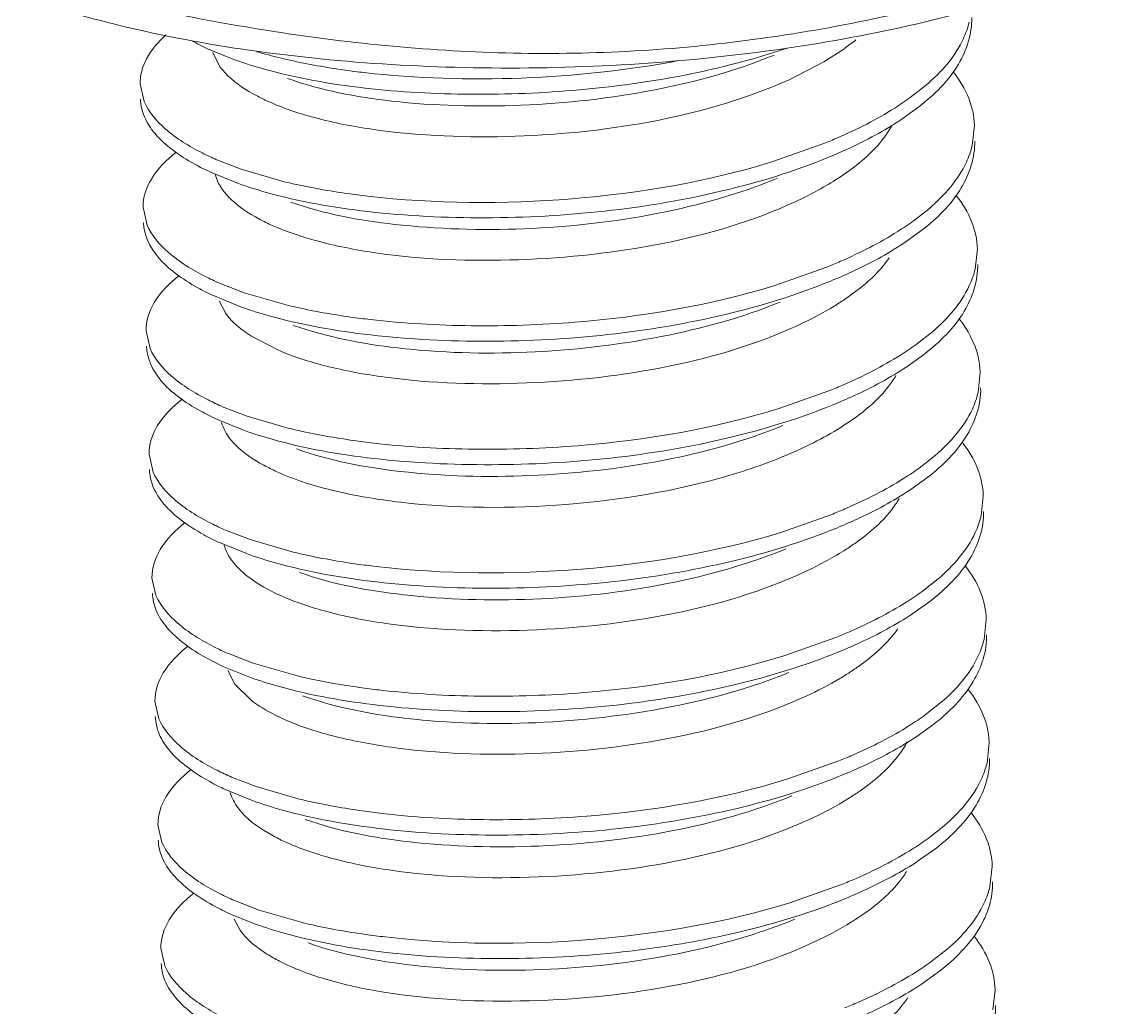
# Model space of a CAD drawing. Header units: millimetres. Extents: x 1991 to 2585, y -545 to -125.
# Drawn here: x 2501.016 to 2504.326, y -269.339 to -266.381 of the extents above; entities that cross this region are included whole.
import ezdxf

# ---------------------------------------------------------------- set-up
doc = ezdxf.new("R2010")
doc.units = ezdxf.units.MM
doc.header["$LTSCALE"] = 0.1
doc.layers.get('0').update_dxf_attribs({"lineweight": 13})

msp = doc.modelspace()

# ---------------------------------------------------------------- linework, layer by layer
at = {"color": 7, "linetype": 'Continuous'}
for p, q in [((2501.5727, -266.4614), (2501.6568, -266.4956)), ((2501.6101, -266.5155), (2501.5885, -266.4728)), ((2503.4852, -266.4603), (2503.4223, -266.5009)), ((2501.635, -266.5435), (2501.6101, -266.5155)), ((2503.4223, -266.5009), (2503.3182, -266.5544)), ((2501.3827, -266.62), (2501.3706, -266.5668)), ((2503.7303, -266.57), (2503.6817, -266.6082)), ((2503.6536, -266.6746), (2503.7077, -266.6358)), ((2503.8743, -266.6918), (2503.8677, -266.7519)), ((2503.4225, -266.7461), (2503.2668, -266.8011)), ((2501.6741, -266.823), (2501.6003, -266.7944)), ((2501.5816, -266.8318), (2501.6657, -266.866)), ((2501.7999, -266.8596), (2501.6741, -266.823)), ((2501.3915, -266.9905), (2501.3795, -266.9372)), ((2503.7393, -266.9405), (2503.6906, -266.9786)), ((2503.6625, -267.0451), (2503.7166, -267.0062)), ((2503.8832, -267.0623), (2503.8767, -267.1224)), ((2503.4314, -267.1166), (2503.2757, -267.1716)), ((2501.683, -267.1935), (2501.6092, -267.1649)), ((2501.5905, -267.2023), (2501.6747, -267.2365)), ((2501.8089, -267.23), (2501.683, -267.1935)), ((2503.5282, -267.1823), (2503.4842, -267.2142)), ((2501.6275, -267.2558), (2501.6074, -267.2175)), ((2501.4004, -267.3609), (2501.3885, -267.3077)), ((2503.7482, -267.3109), (2503.6995, -267.3491)), ((2501.7838, -267.3653), (2501.703, -267.323)), ((2503.6714, -267.4155), (2503.7255, -267.3767)), ((2503.8921, -267.4327), (2503.8856, -267.4928)), ((2503.4403, -267.487), (2503.2846, -267.542)), ((2501.6919, -267.5639), (2501.6181, -267.5354)), ((2501.5994, -267.5727), (2501.6836, -267.6069)), ((2501.8177, -267.6005), (2501.6919, -267.5639)), ((2501.4094, -267.7314), (2501.3973, -267.6782)), ((2503.7571, -267.6814), (2503.7085, -267.7195)), ((2503.6803, -267.786), (2503.7345, -267.7472)), ((2503.901, -267.8032), (2503.8945, -267.8633)), ((2503.4492, -267.8575), (2503.2935, -267.9125)), ((2501.7008, -267.9344), (2501.627, -267.9058)), ((2501.8266, -267.971), (2501.7008, -267.9344)), ((2501.6083, -267.9432), (2501.6925, -267.9774)), ((2501.4182, -268.1019), (2501.4062, -268.0486)), ((2503.766, -268.0519), (2503.7174, -268.09)), ((2503.6893, -268.1564), (2503.7434, -268.1176)), ((2503.9099, -268.1736), (2503.9034, -268.2338)), ((2503.4582, -268.228), (2503.3024, -268.2829)), ((2501.5703, -268.2899), (2501.6173, -268.3137)), ((2501.7098, -268.3049), (2501.6357, -268.2763)), ((2501.8357, -268.3414), (2501.7098, -268.3049)), ((2501.6173, -268.3137), (2501.7014, -268.3479)), ((2501.6548, -268.368), (2501.6335, -268.3268)), ((2501.7024, -268.4152), (2501.6548, -268.368)), ((2501.4272, -268.4723), (2501.4152, -268.4191)), ((2503.7749, -268.4223), (2503.7263, -268.4604)), ((2503.6982, -268.5269), (2503.7525, -268.4882)), ((2503.9189, -268.5441), (2503.9123, -268.6042)), ((2503.4671, -268.5984), (2503.3113, -268.6534)), ((2501.7187, -268.6753), (2501.6449, -268.6467)), ((2501.6262, -268.6841), (2501.7103, -268.7183)), ((2501.8444, -268.7119), (2501.7187, -268.6753)), ((2501.4362, -268.8428), (2501.4241, -268.7895)), ((2503.7838, -268.7927), (2503.7352, -268.8309)), ((2503.7071, -268.8974), (2503.7612, -268.8585)), ((2503.9278, -268.9145), (2503.9212, -268.9747)), ((2503.4759, -268.9689), (2503.3202, -269.0238)), ((2501.7276, -269.0458), (2501.6538, -269.0172)), ((2501.635, -269.0546), (2501.7193, -269.0888)), ((2501.8534, -269.0823), (2501.7276, -269.0458)), ((2501.6705, -269.1058), (2501.653, -269.0728)), ((2501.445, -269.2132), (2501.433, -269.16)), ((2503.7927, -269.1632), (2503.7441, -269.2014)), ((2503.716, -269.2678), (2503.7701, -269.229)), ((2503.9366, -269.285), (2503.9301, -269.3451))]:
    msp.add_line(p, q, dxfattribs=at)
for centre, radius, start, end in [((2501.8851, -265.7868), 0.7434, 241.0969, 245.1516), ((2503.1079, -265.9307), 0.6502, 305.4704, 309.1288), ((2502.1519, -265.0024), 1.53, 253.63, 256.3524), ((2502.1906, -264.8448), 1.6922, 256.3382, 257.3504), ((2502.7978, -265.1954), 1.6718, 291.9406, 293.4808), ((2501.9291, -266.0378), 0.825, 243.1716, 246.5079), ((2501.9003, -266.1444), 0.7577, 241.1508, 245.1273), ((2502.2041, -265.1944), 1.7136, 256.3551, 257.3548), ((2502.8229, -265.6053), 1.6292, 291.9339, 293.5143), ((2501.9422, -266.3979), 0.8362, 243.2417, 246.5341), ((2501.9125, -266.5093), 0.7641, 241.1359, 245.0772), ((2502.2161, -265.5551), 1.7237, 256.3344, 257.3275), ((2502.8203, -265.9488), 1.6585, 291.954, 293.506), ((2501.9413, -266.7896), 0.8127, 243.1828, 246.5725), ((2501.9163, -266.8906), 0.7522, 241.0806, 245.0851), ((2502.2163, -265.9604), 1.6879, 256.3412, 257.3561), ((2502.8243, -266.3058), 1.6728, 291.9364, 293.4758), ((2501.9525, -267.1564), 0.8171, 243.1526, 246.522), ((2501.9183, -267.2738), 0.7377, 241.0665, 245.1527), ((2502.2299, -266.3117), 1.7075, 256.3383, 257.3413), ((2502.8515, -266.722), 1.6236, 291.9424, 293.5279), ((2501.9516, -267.5449), 0.7968, 243.1844, 246.6427), ((2503.0751, -267.6758), 0.7824, 302.9585, 305.5744), ((2502.244, -266.6652), 1.7252, 256.3082, 257.2997), ((2502.8469, -267.059), 1.6596, 291.9425, 293.4938), ((2501.9704, -267.8956), 0.8186, 243.2068, 246.5716), ((2501.9489, -267.9889), 0.7664, 241.1667, 245.0965), ((2502.2426, -267.073), 1.6866, 256.3454, 257.3611), ((2502.8514, -267.4176), 1.6723, 291.929, 293.4691), ((2501.9771, -268.2721), 0.8122, 243.1517, 246.5425), ((2501.9566, -268.3629), 0.7627, 241.1133, 245.0611), ((2502.2568, -267.4227), 1.708, 256.3378, 257.3405), ((2502.8763, -267.8297), 1.6277, 291.956, 293.5371)]:
    msp.add_arc(centre, radius, start, end, dxfattribs=at)
for points, knots in [([(2504.3262, -266.1633), (2504.095, -266.2415), (2503.6257, -266.3772), (2502.9017, -266.485), (2502.1738, -266.4747), (2501.6965, -266.4015), (2501.4614, -266.3541)], [0, 0, 0, 0, 0.251841, 0.502969, 0.752473, 1, 1, 1, 1]), ([(2504.2112, -266.2286), (2504.1008, -266.2736), (2503.8607, -266.3529), (2503.4752, -266.4391), (2503.0563, -266.4966), (2502.6199, -266.5231), (2502.1828, -266.5176), (2501.7616, -266.4803), (2501.3724, -266.4128), (2501.1288, -266.3452), (2501.0162, -266.3055)], [0, 0, 0, 0, 0.110128, 0.232733, 0.364106, 0.499992, 0.63588, 0.767253, 0.889864, 1, 1, 1, 1]), ([(2503.7077, -266.6358), (2503.7534, -266.6), (2503.832, -266.5243), (2503.8675, -266.4165), (2503.8665, -266.3679)], [0, 0, 0, 0, 0.544262, 1, 1, 1, 1]), ([(2503.8588, -266.3815), (2503.8547, -266.3985), (2503.8288, -266.4714), (2503.7753, -266.5314), (2503.7303, -266.57)], [0, 0, 0, 0, 0.228192, 1, 1, 1, 1]), ([(2501.3706, -266.5668), (2501.3699, -266.541), (2501.3866, -266.4836), (2501.4253, -266.4406), (2501.4482, -266.4197)], [0, 0, 0, 0, 0.454278, 1, 1, 1, 1]), ([(2503.273, -266.4805), (2503.1587, -266.5277), (2502.907, -266.5969), (2502.5197, -266.6394), (2502.1477, -266.6305), (2501.9133, -266.5866), (2501.8129, -266.5507)], [0, 0, 0, 0, 0.249878, 0.523264, 0.784665, 1, 1, 1, 1]), ([(2502.0448, -266.5794), (2502.1506, -266.5917), (2502.3658, -266.6031), (2502.7924, -266.5859), (2503.1115, -266.5274), (2503.3125, -266.4597)], [0, 0, 0, 0, 0.249407, 0.503362, 1, 1, 1, 1]), ([(2501.6568, -266.4956), (2501.6843, -266.5053), (2501.8108, -266.5448), (2501.9422, -266.5675), (2502.0448, -266.5794)], [0, 0, 0, 0, 0.219945, 1, 1, 1, 1]), ([(2502.0437, -266.5331), (2502.024, -266.5308), (2501.9491, -266.5213), (2501.8745, -266.5082), (2501.8201, -266.4959)], [0, 0, 0, 0, 0.262033, 1, 1, 1, 1]), ([(2502.9875, -266.4972), (2502.8321, -266.5268), (2502.517, -266.5596), (2502.2001, -266.5512), (2502.0437, -266.5331)], [0, 0, 0, 0, 0.501116, 1, 1, 1, 1]), ([(2501.755, -266.6195), (2501.7429, -266.614), (2501.7004, -266.5931), (2501.6598, -266.5671), (2501.635, -266.5435)], [0, 0, 0, 0, 0.27843, 1, 1, 1, 1]), ([(2503.8109, -266.531), (2503.8298, -266.5549), (2503.8609, -266.6054), (2503.8736, -266.6639), (2503.8743, -266.6918)], [0, 0, 0, 0, 0.521749, 1, 1, 1, 1]), ([(2503.3182, -266.5544), (2503.1943, -266.6104), (2502.9216, -266.6895), (2502.5003, -266.734), (2502.1513, -266.7217), (2501.9041, -266.6746), (2501.7996, -266.6398), (2501.755, -266.6195)], [0, 0, 0, 0, 0.255496, 0.52792, 0.794208, 0.907759, 1, 1, 1, 1]), ([(2501.3717, -266.6129), (2501.3721, -266.6308), (2501.3811, -266.6688), (2501.4156, -266.7206), (2501.4683, -266.768), (2501.5111, -266.795), (2501.5347, -266.8081)], [0, 0, 0, 0, 0.202811, 0.429604, 0.694449, 1, 1, 1, 1]), ([(2503.6817, -266.6082), (2503.6666, -266.6191), (2503.5975, -266.6654), (2503.523, -266.7031), (2503.4639, -266.7288)], [0, 0, 0, 0, 0.224833, 1, 1, 1, 1]), ([(2501.5568, -266.774), (2501.5175, -266.7541), (2501.4498, -266.7134), (2501.3964, -266.6516), (2501.3827, -266.62)], [0, 0, 0, 0, 0.561279, 1, 1, 1, 1]), ([(2503.4343, -266.7881), (2503.455, -266.7796), (2503.5306, -266.7468), (2503.6036, -266.7077), (2503.6536, -266.6746)], [0, 0, 0, 0, 0.271799, 1, 1, 1, 1]), ([(2503.6252, -266.6943), (2503.618, -266.707), (2503.5823, -266.7606), (2503.5326, -266.8035), (2503.4921, -266.8322)], [0, 0, 0, 0, 0.227349, 1, 1, 1, 1]), ([(2503.7166, -267.0062), (2503.7623, -266.9704), (2503.8408, -266.8948), (2503.8765, -266.787), (2503.8754, -266.7384)], [0, 0, 0, 0, 0.544118, 1, 1, 1, 1]), ([(2501.3795, -266.9372), (2501.3787, -266.9078), (2501.4019, -266.8414), (2501.4501, -266.7946), (2501.4786, -266.7717)], [0, 0, 0, 0, 0.446775, 1, 1, 1, 1]), ([(2503.8677, -266.7519), (2503.8636, -266.769), (2503.8376, -266.8418), (2503.7842, -266.9018), (2503.7393, -266.9405)], [0, 0, 0, 0, 0.228126, 1, 1, 1, 1]), ([(2503.2668, -266.8011), (2503.0725, -266.8609), (2502.6666, -266.9292), (2502.2561, -266.927), (2502.0526, -266.9036)], [0, 0, 0, 0, 0.49814, 1, 1, 1, 1]), ([(2502.0537, -266.9499), (2502.1709, -266.9634), (2502.4087, -266.9746), (2502.7655, -266.9553), (2503.1109, -266.8975), (2503.3319, -266.8302), (2503.4343, -266.7881)], [0, 0, 0, 0, 0.252395, 0.508015, 0.763092, 1, 1, 1, 1]), ([(2501.6244, -266.8929), (2501.621, -266.8887), (2501.6089, -266.8725), (2501.5998, -266.8537), (2501.5963, -266.8394)], [0, 0, 0, 0, 0.268747, 1, 1, 1, 1]), ([(2503.4921, -266.8322), (2503.4809, -266.8401), (2503.4311, -266.8732), (2503.3781, -266.9013), (2503.3363, -266.9207)], [0, 0, 0, 0, 0.228859, 1, 1, 1, 1]), ([(2501.6657, -266.866), (2501.6932, -266.8758), (2501.8198, -266.9153), (2501.9511, -266.938), (2502.0537, -266.9499)], [0, 0, 0, 0, 0.220004, 1, 1, 1, 1]), ([(2503.2821, -266.8506), (2503.1675, -266.8975), (2502.916, -266.9676), (2502.5285, -267.0105), (2502.1567, -266.9998), (2501.9223, -266.9571), (2501.8217, -266.9215)], [0, 0, 0, 0, 0.250115, 0.523418, 0.784666, 1, 1, 1, 1]), ([(2502.0526, -266.9036), (2502.0329, -266.9013), (2501.958, -266.8918), (2501.8834, -266.8786), (2501.829, -266.8664)], [0, 0, 0, 0, 0.262077, 1, 1, 1, 1]), ([(2501.7583, -266.9876), (2501.7441, -266.9809), (2501.6954, -266.956), (2501.6492, -266.9232), (2501.6244, -266.8929)], [0, 0, 0, 0, 0.286365, 1, 1, 1, 1]), ([(2503.8198, -266.9014), (2503.8386, -266.9254), (2503.8698, -266.9758), (2503.8825, -267.0343), (2503.8832, -267.0623)], [0, 0, 0, 0, 0.521643, 1, 1, 1, 1]), ([(2503.3363, -266.9207), (2503.2118, -266.9783), (2502.9364, -267.0591), (2502.5105, -267.1046), (2502.1575, -267.0923), (2501.9081, -267.0437), (2501.803, -267.0083), (2501.7583, -266.9876)], [0, 0, 0, 0, 0.255158, 0.528113, 0.794982, 0.908246, 1, 1, 1, 1]), ([(2503.6906, -266.9786), (2503.6755, -266.9895), (2503.6064, -267.0357), (2503.5319, -267.0735), (2503.4729, -267.0992)], [0, 0, 0, 0, 0.225046, 1, 1, 1, 1]), ([(2501.3806, -266.9834), (2501.3814, -267.0207), (2501.4117, -267.0802), (2501.4771, -267.1382), (2501.52, -267.1654), (2501.5436, -267.1785)], [0, 0, 0, 0, 0.425877, 0.692163, 1, 1, 1, 1]), ([(2501.5657, -267.1445), (2501.5264, -267.1246), (2501.459, -267.0837), (2501.4052, -267.0222), (2501.3915, -266.9905)], [0, 0, 0, 0, 0.560278, 1, 1, 1, 1]), ([(2503.4432, -267.1585), (2503.4639, -267.15), (2503.5395, -267.1172), (2503.6125, -267.0782), (2503.6625, -267.0451)], [0, 0, 0, 0, 0.271968, 1, 1, 1, 1]), ([(2503.619, -267.0887), (2503.6132, -267.0972), (2503.5868, -267.1319), (2503.5544, -267.1617), (2503.5282, -267.1823)], [0, 0, 0, 0, 0.235036, 1, 1, 1, 1]), ([(2503.7255, -267.3767), (2503.7712, -267.3409), (2503.8497, -267.2652), (2503.8855, -267.1574), (2503.8843, -267.1088)], [0, 0, 0, 0, 0.544133, 1, 1, 1, 1]), ([(2501.3885, -267.3077), (2501.3878, -267.2782), (2501.4104, -267.2116), (2501.4591, -267.165), (2501.4877, -267.1422)], [0, 0, 0, 0, 0.445955, 1, 1, 1, 1]), ([(2503.8767, -267.1224), (2503.8726, -267.1394), (2503.8463, -267.2122), (2503.7932, -267.2723), (2503.7482, -267.3109)], [0, 0, 0, 0, 0.228512, 1, 1, 1, 1]), ([(2503.2757, -267.1716), (2503.0813, -267.2314), (2502.7756, -267.2834), (2502.3674, -267.2971), (2502.1623, -267.2857), (2502.0615, -267.274)], [0, 0, 0, 0, 0.498098, 0.75149, 1, 1, 1, 1]), ([(2502.0627, -267.3203), (2502.1798, -267.3339), (2502.4176, -267.345), (2502.7744, -267.3258), (2503.1198, -267.268), (2503.3408, -267.2006), (2503.4432, -267.1585)], [0, 0, 0, 0, 0.252391, 0.508, 0.763103, 1, 1, 1, 1]), ([(2501.6747, -267.2365), (2501.7021, -267.2463), (2501.8287, -267.2858), (2501.96, -267.3085), (2502.0627, -267.3203)], [0, 0, 0, 0, 0.220175, 1, 1, 1, 1]), ([(2503.291, -267.2215), (2503.1765, -267.2684), (2502.9247, -267.3369), (2502.5376, -267.3812), (2502.1654, -267.3713), (2501.9313, -267.3268), (2501.8307, -267.2914)], [0, 0, 0, 0, 0.249873, 0.523251, 0.784684, 1, 1, 1, 1]), ([(2502.0615, -267.274), (2502.0419, -267.2718), (2501.9669, -267.2622), (2501.8924, -267.2491), (2501.838, -267.2368)], [0, 0, 0, 0, 0.262135, 1, 1, 1, 1]), ([(2503.4842, -267.2142), (2503.474, -267.221), (2503.4296, -267.2493), (2503.3828, -267.2737), (2503.3461, -267.2907)], [0, 0, 0, 0, 0.23216, 1, 1, 1, 1]), ([(2501.703, -267.323), (2501.6951, -267.3179), (2501.6673, -267.2989), (2501.6418, -267.2756), (2501.6275, -267.2558)], [0, 0, 0, 0, 0.277333, 1, 1, 1, 1]), ([(2503.8288, -267.2719), (2503.8385, -267.2842), (2503.8717, -267.3319), (2503.8911, -267.3903), (2503.8921, -267.4327)], [0, 0, 0, 0, 0.269906, 1, 1, 1, 1]), ([(2503.3461, -267.2907), (2503.2239, -267.3473), (2502.9536, -267.4275), (2502.5344, -267.4743), (2502.1854, -267.464), (2501.9361, -267.419), (2501.8297, -267.3852), (2501.7838, -267.3653)], [0, 0, 0, 0, 0.253186, 0.52456, 0.791142, 0.905959, 1, 1, 1, 1]), ([(2501.3895, -267.3538), (2501.3904, -267.3912), (2501.4205, -267.4507), (2501.486, -267.5087), (2501.5289, -267.5359), (2501.5525, -267.5489)], [0, 0, 0, 0, 0.425823, 0.69207, 1, 1, 1, 1]), ([(2501.5746, -267.5149), (2501.5353, -267.495), (2501.4677, -267.4543), (2501.4141, -267.3926), (2501.4004, -267.3609)], [0, 0, 0, 0, 0.560971, 1, 1, 1, 1]), ([(2503.6995, -267.3491), (2503.6843, -267.36), (2503.6153, -267.4064), (2503.5408, -267.444), (2503.4818, -267.4697)], [0, 0, 0, 0, 0.225413, 1, 1, 1, 1]), ([(2503.4521, -267.529), (2503.4728, -267.5205), (2503.5484, -267.4877), (2503.6214, -267.4486), (2503.6714, -267.4155)], [0, 0, 0, 0, 0.271968, 1, 1, 1, 1]), ([(2503.6391, -267.442), (2503.632, -267.4539), (2503.5971, -267.5039), (2503.5501, -267.5443), (2503.512, -267.5716)], [0, 0, 0, 0, 0.228622, 1, 1, 1, 1]), ([(2503.7345, -267.7472), (2503.7802, -267.7114), (2503.8586, -267.6356), (2503.8944, -267.5279), (2503.8932, -267.4793)], [0, 0, 0, 0, 0.544241, 1, 1, 1, 1]), ([(2503.8856, -267.4928), (2503.8815, -267.5099), (2503.8555, -267.5828), (2503.802, -267.6427), (2503.7571, -267.6814)], [0, 0, 0, 0, 0.228258, 1, 1, 1, 1]), ([(2501.3973, -267.6782), (2501.3965, -267.6487), (2501.4194, -267.5821), (2501.468, -267.5355), (2501.4966, -267.5127)], [0, 0, 0, 0, 0.445922, 1, 1, 1, 1]), ([(2503.2846, -267.542), (2503.0902, -267.6018), (2502.7845, -267.6537), (2502.3764, -267.6677), (2502.1712, -267.6561), (2502.0705, -267.6445)], [0, 0, 0, 0, 0.497934, 0.751662, 1, 1, 1, 1]), ([(2502.0716, -267.6908), (2502.1888, -267.7043), (2502.4265, -267.7155), (2502.7832, -267.6963), (2503.1286, -267.6385), (2503.3497, -267.571), (2503.4521, -267.529)], [0, 0, 0, 0, 0.252358, 0.507858, 0.763067, 1, 1, 1, 1]), ([(2503.512, -267.5716), (2503.4612, -267.6079), (2503.3394, -267.674), (2503.0536, -267.7766), (2502.6501, -267.8421), (2502.2455, -267.8409), (2501.9548, -267.793), (2501.8312, -267.7536), (2501.7793, -267.7298)], [0, 0, 0, 0, 0.104574, 0.230419, 0.507446, 0.78419, 0.904247, 1, 1, 1, 1]), ([(2501.6551, -267.6483), (2501.6501, -267.6433), (2501.6331, -267.6241), (2501.6199, -267.601), (2501.6149, -267.583)], [0, 0, 0, 0, 0.274379, 1, 1, 1, 1]), ([(2501.6836, -267.6069), (2501.7111, -267.6167), (2501.8376, -267.6562), (2501.969, -267.679), (2502.0716, -267.6908)], [0, 0, 0, 0, 0.220207, 1, 1, 1, 1]), ([(2503.2998, -267.5918), (2503.1854, -267.639), (2502.9338, -267.7083), (2502.5464, -267.7507), (2502.1745, -267.7418), (2501.9401, -267.698), (2501.8397, -267.6621)], [0, 0, 0, 0, 0.249899, 0.523278, 0.784664, 1, 1, 1, 1]), ([(2502.0705, -267.6445), (2502.0508, -267.6422), (2501.9758, -267.6326), (2501.9012, -267.6195), (2501.8468, -267.6073)], [0, 0, 0, 0, 0.262024, 1, 1, 1, 1]), ([(2503.8376, -267.6423), (2503.8565, -267.6663), (2503.8877, -267.7168), (2503.9003, -267.7753), (2503.901, -267.8032)], [0, 0, 0, 0, 0.521871, 1, 1, 1, 1]), ([(2501.7793, -267.7298), (2501.7666, -267.7239), (2501.7223, -267.7018), (2501.68, -267.6739), (2501.6551, -267.6483)], [0, 0, 0, 0, 0.280449, 1, 1, 1, 1]), ([(2501.3984, -267.7243), (2501.3988, -267.7422), (2501.4078, -267.7802), (2501.4424, -267.832), (2501.4952, -267.8793), (2501.5378, -267.9064), (2501.5614, -267.9194)], [0, 0, 0, 0, 0.202878, 0.42977, 0.694856, 1, 1, 1, 1]), ([(2501.5835, -267.8854), (2501.5442, -267.8654), (2501.4765, -267.8248), (2501.4231, -267.763), (2501.4094, -267.7314)], [0, 0, 0, 0, 0.561316, 1, 1, 1, 1]), ([(2503.7085, -267.7195), (2503.6933, -267.7305), (2503.6242, -267.7768), (2503.5497, -267.8145), (2503.4907, -267.8401)], [0, 0, 0, 0, 0.225013, 1, 1, 1, 1]), ([(2503.4611, -267.8995), (2503.4818, -267.8909), (2503.5573, -267.8581), (2503.6303, -267.819), (2503.6803, -267.786)], [0, 0, 0, 0, 0.271853, 1, 1, 1, 1]), ([(2503.6487, -267.8112), (2503.6414, -267.8236), (2503.6053, -267.8757), (2503.5561, -267.9174), (2503.5161, -267.9455)], [0, 0, 0, 0, 0.227396, 1, 1, 1, 1]), ([(2503.7434, -268.1176), (2503.7891, -268.0818), (2503.8675, -268.0061), (2503.9033, -267.8983), (2503.9022, -267.8497)], [0, 0, 0, 0, 0.544239, 1, 1, 1, 1]), ([(2503.8945, -267.8633), (2503.8904, -267.8803), (2503.8643, -267.9532), (2503.8109, -268.0132), (2503.766, -268.0519)], [0, 0, 0, 0, 0.228204, 1, 1, 1, 1]), ([(2501.4062, -268.0486), (2501.4055, -268.0191), (2501.4285, -267.9527), (2501.4769, -267.9059), (2501.5055, -267.8831)], [0, 0, 0, 0, 0.446691, 1, 1, 1, 1]), ([(2502.0805, -268.0613), (2502.1977, -268.0748), (2502.4354, -268.0858), (2502.7922, -268.0668), (2503.1375, -268.0089), (2503.3586, -267.9415), (2503.4611, -267.8995)], [0, 0, 0, 0, 0.252471, 0.507829, 0.763019, 1, 1, 1, 1]), ([(2503.2935, -267.9125), (2503.0992, -267.9723), (2502.6934, -268.0406), (2502.2829, -268.0384), (2502.0794, -268.0149)], [0, 0, 0, 0, 0.498088, 1, 1, 1, 1]), ([(2501.6465, -267.9983), (2501.6437, -267.9945), (2501.6337, -267.98), (2501.6263, -267.9637), (2501.6231, -267.9511)], [0, 0, 0, 0, 0.265966, 1, 1, 1, 1]), ([(2503.3088, -267.9619), (2503.1942, -268.0089), (2502.9428, -268.0789), (2502.5553, -268.1219), (2502.1835, -268.1112), (2501.949, -268.0684), (2501.8485, -268.0329)], [0, 0, 0, 0, 0.250113, 0.523415, 0.784666, 1, 1, 1, 1]), ([(2503.5161, -267.9455), (2503.5052, -267.9531), (2503.4567, -267.9852), (2503.4051, -268.0125), (2503.3645, -268.0313)], [0, 0, 0, 0, 0.229374, 1, 1, 1, 1]), ([(2501.7841, -268.0985), (2501.7557, -268.0853), (2501.7055, -268.0574), (2501.6619, -268.0189), (2501.6465, -267.9983)], [0, 0, 0, 0, 0.549864, 1, 1, 1, 1]), ([(2501.6925, -267.9774), (2501.72, -267.9872), (2501.8465, -268.0266), (2501.9778, -268.0494), (2502.0805, -268.0613)], [0, 0, 0, 0, 0.220096, 1, 1, 1, 1]), ([(2502.0794, -268.0149), (2502.0597, -268.0127), (2501.9847, -268.0031), (2501.9101, -267.99), (2501.8557, -267.9778)], [0, 0, 0, 0, 0.262174, 1, 1, 1, 1]), ([(2503.3645, -268.0313), (2503.2399, -268.0893), (2502.964, -268.1703), (2502.5374, -268.216), (2502.1838, -268.2037), (2501.9341, -268.1549), (2501.8289, -268.1194), (2501.7841, -268.0985)], [0, 0, 0, 0, 0.255143, 0.528179, 0.795052, 0.908253, 1, 1, 1, 1]), ([(2503.8466, -268.0128), (2503.8654, -268.0367), (2503.8965, -268.0872), (2503.9092, -268.1457), (2503.9099, -268.1736)], [0, 0, 0, 0, 0.521593, 1, 1, 1, 1]), ([(2501.4073, -268.0947), (2501.4077, -268.1127), (2501.4167, -268.1507), (2501.4514, -268.2024), (2501.5041, -268.2498), (2501.5468, -268.2769), (2501.5703, -268.2899)], [0, 0, 0, 0, 0.202922, 0.430001, 0.694985, 1, 1, 1, 1]), ([(2501.5922, -268.2559), (2501.553, -268.2361), (2501.4858, -268.1948), (2501.432, -268.1336), (2501.4182, -268.1019)], [0, 0, 0, 0, 0.559724, 1, 1, 1, 1]), ([(2503.7174, -268.09), (2503.7022, -268.1009), (2503.6331, -268.1471), (2503.5586, -268.1849), (2503.4996, -268.2106)], [0, 0, 0, 0, 0.224862, 1, 1, 1, 1]), ([(2503.47, -268.2699), (2503.4907, -268.2614), (2503.5662, -268.2285), (2503.6392, -268.1895), (2503.6893, -268.1564)], [0, 0, 0, 0, 0.271876, 1, 1, 1, 1]), ([(2503.6445, -268.2019), (2503.6375, -268.2119), (2503.6046, -268.2537), (2503.5635, -268.2884), (2503.5303, -268.3122)], [0, 0, 0, 0, 0.231092, 1, 1, 1, 1]), ([(2503.7525, -268.4882), (2503.7982, -268.4525), (2503.8761, -268.3763), (2503.9122, -268.2688), (2503.9111, -268.2202)], [0, 0, 0, 0, 0.543757, 1, 1, 1, 1]), ([(2503.9034, -268.2338), (2503.8994, -268.2508), (2503.8731, -268.3236), (2503.8199, -268.3837), (2503.7749, -268.4223)], [0, 0, 0, 0, 0.228289, 1, 1, 1, 1]), ([(2501.4152, -268.4191), (2501.4145, -268.3896), (2501.4371, -268.323), (2501.4858, -268.2764), (2501.5145, -268.2536)], [0, 0, 0, 0, 0.446081, 1, 1, 1, 1]), ([(2502.0894, -268.4317), (2502.2066, -268.4453), (2502.4444, -268.4563), (2502.8011, -268.4372), (2503.1465, -268.3794), (2503.3675, -268.312), (2503.47, -268.2699)], [0, 0, 0, 0, 0.252506, 0.507929, 0.762984, 1, 1, 1, 1]), ([(2503.3024, -268.2829), (2503.1081, -268.3428), (2502.8024, -268.3947), (2502.3942, -268.4085), (2502.1891, -268.3971), (2502.0883, -268.3854)], [0, 0, 0, 0, 0.498047, 0.751472, 1, 1, 1, 1]), ([(2503.3177, -268.3329), (2503.2033, -268.3798), (2502.9515, -268.4482), (2502.5644, -268.4925), (2502.1921, -268.4827), (2501.958, -268.4382), (2501.8575, -268.4028)], [0, 0, 0, 0, 0.249854, 0.523239, 0.784684, 1, 1, 1, 1]), ([(2503.5008, -268.3323), (2503.491, -268.3386), (2503.4485, -268.365), (2503.4039, -268.3878), (2503.369, -268.4038)], [0, 0, 0, 0, 0.23358, 1, 1, 1, 1]), ([(2501.7014, -268.3479), (2501.7289, -268.3576), (2501.8554, -268.397), (2501.9867, -268.4199), (2502.0894, -268.4317)], [0, 0, 0, 0, 0.219989, 1, 1, 1, 1]), ([(2502.0883, -268.3854), (2502.0686, -268.3831), (2501.9936, -268.3736), (2501.9191, -268.3605), (2501.8647, -268.3482)], [0, 0, 0, 0, 0.262236, 1, 1, 1, 1]), ([(2503.369, -268.4038), (2503.2459, -268.4604), (2502.9741, -268.5403), (2502.5532, -268.5861), (2502.2037, -268.5747), (2501.9551, -268.5285), (2501.8496, -268.4941), (2501.8042, -268.4739)], [0, 0, 0, 0, 0.254271, 0.526225, 0.792727, 0.906896, 1, 1, 1, 1]), ([(2503.8555, -268.3833), (2503.8652, -268.3956), (2503.8984, -268.4432), (2503.9179, -268.5016), (2503.9189, -268.5441)], [0, 0, 0, 0, 0.269844, 1, 1, 1, 1]), ([(2501.8042, -268.4739), (2501.7945, -268.4696), (2501.759, -268.4528), (2501.725, -268.4326), (2501.7024, -268.4152)], [0, 0, 0, 0, 0.271732, 1, 1, 1, 1]), ([(2501.4162, -268.4652), (2501.4167, -268.4831), (2501.4256, -268.5212), (2501.4603, -268.5728), (2501.5129, -268.6203), (2501.5556, -268.6473), (2501.5793, -268.6603)], [0, 0, 0, 0, 0.202862, 0.429815, 0.694447, 1, 1, 1, 1]), ([(2503.7263, -268.4604), (2503.7111, -268.4714), (2503.6421, -268.5177), (2503.5675, -268.5554), (2503.5085, -268.5811)], [0, 0, 0, 0, 0.225464, 1, 1, 1, 1]), ([(2501.6014, -268.6263), (2501.562, -268.6064), (2501.4944, -268.5656), (2501.4409, -268.504), (2501.4272, -268.4723)], [0, 0, 0, 0, 0.560862, 1, 1, 1, 1]), ([(2503.4789, -268.6404), (2503.4996, -268.6318), (2503.5751, -268.5989), (2503.6481, -268.5599), (2503.6982, -268.5269)], [0, 0, 0, 0, 0.271732, 1, 1, 1, 1]), ([(2503.6727, -268.5412), (2503.6657, -268.5544), (2503.6302, -268.6098), (2503.5795, -268.6539), (2503.5383, -268.6833)], [0, 0, 0, 0, 0.227358, 1, 1, 1, 1]), ([(2503.7612, -268.8585), (2503.8068, -268.8228), (2503.8852, -268.747), (2503.9211, -268.6393), (2503.92, -268.5906)], [0, 0, 0, 0, 0.543627, 1, 1, 1, 1]), ([(2501.4241, -268.7895), (2501.4233, -268.7601), (2501.4462, -268.6935), (2501.4948, -268.6469), (2501.5234, -268.6241)], [0, 0, 0, 0, 0.445923, 1, 1, 1, 1]), ([(2503.9123, -268.6042), (2503.9082, -268.6213), (2503.8822, -268.6941), (2503.8288, -268.7541), (2503.7838, -268.7927)], [0, 0, 0, 0, 0.228267, 1, 1, 1, 1]), ([(2503.3113, -268.6534), (2503.1169, -268.7132), (2502.8112, -268.7651), (2502.4031, -268.779), (2502.1979, -268.7675), (2502.0972, -268.7559)], [0, 0, 0, 0, 0.498013, 0.751663, 1, 1, 1, 1]), ([(2502.0983, -268.8022), (2502.2155, -268.8157), (2502.4533, -268.8268), (2502.81, -268.8077), (2503.1554, -268.7498), (2503.3765, -268.6826), (2503.4789, -268.6404)], [0, 0, 0, 0, 0.252418, 0.508007, 0.762969, 1, 1, 1, 1]), ([(2501.6756, -268.753), (2501.6714, -268.7483), (2501.6567, -268.7305), (2501.6456, -268.7094), (2501.6413, -268.6932)], [0, 0, 0, 0, 0.271657, 1, 1, 1, 1]), ([(2503.5383, -268.6833), (2503.5283, -268.6904), (2503.4841, -268.7203), (2503.4372, -268.7459), (2503.4003, -268.7638)], [0, 0, 0, 0, 0.230509, 1, 1, 1, 1]), ([(2501.7103, -268.7183), (2501.7378, -268.7281), (2501.8644, -268.7675), (2501.9957, -268.7903), (2502.0983, -268.8022)], [0, 0, 0, 0, 0.219974, 1, 1, 1, 1]), ([(2503.3265, -268.7032), (2503.2121, -268.7503), (2502.9605, -268.8198), (2502.5732, -268.8621), (2502.2012, -268.853), (2501.9668, -268.8094), (2501.8664, -268.7735)], [0, 0, 0, 0, 0.249921, 0.523294, 0.784664, 1, 1, 1, 1]), ([(2502.0972, -268.7559), (2502.0775, -268.7536), (2502.0026, -268.744), (2501.928, -268.7309), (2501.8736, -268.7187)], [0, 0, 0, 0, 0.262012, 1, 1, 1, 1]), ([(2501.8043, -268.8404), (2501.7909, -268.8342), (2501.7446, -268.8107), (2501.7005, -268.7807), (2501.6756, -268.753)], [0, 0, 0, 0, 0.282662, 1, 1, 1, 1]), ([(2503.4003, -268.7638), (2503.2765, -268.8236), (2502.9994, -268.908), (2502.5691, -268.9568), (2502.2106, -268.9455), (2501.9568, -268.8973), (2501.8498, -268.8614), (2501.8043, -268.8404)], [0, 0, 0, 0, 0.252714, 0.526077, 0.793825, 0.907835, 1, 1, 1, 1]), ([(2503.8643, -268.7537), (2503.8832, -268.7776), (2503.9144, -268.8281), (2503.9271, -268.8866), (2503.9278, -268.9145)], [0, 0, 0, 0, 0.521933, 1, 1, 1, 1]), ([(2503.7352, -268.8309), (2503.72, -268.8419), (2503.651, -268.8882), (2503.5764, -268.9259), (2503.5174, -268.9515)], [0, 0, 0, 0, 0.225227, 1, 1, 1, 1]), ([(2501.4252, -268.8356), (2501.4256, -268.8536), (2501.4345, -268.8916), (2501.4692, -268.9432), (2501.5217, -268.9908), (2501.5645, -269.0177), (2501.5882, -269.0308)], [0, 0, 0, 0, 0.202781, 0.429555, 0.694023, 1, 1, 1, 1]), ([(2501.6103, -268.9968), (2501.5709, -268.9768), (2501.5033, -268.9361), (2501.4498, -268.8744), (2501.4362, -268.8428)], [0, 0, 0, 0, 0.561256, 1, 1, 1, 1]), ([(2503.4878, -269.0108), (2503.5085, -269.0023), (2503.584, -268.9694), (2503.6571, -268.9305), (2503.7071, -268.8974)], [0, 0, 0, 0, 0.271768, 1, 1, 1, 1]), ([(2503.6709, -268.9299), (2503.6634, -268.9419), (2503.6267, -268.9925), (2503.5777, -269.033), (2503.538, -269.0603)], [0, 0, 0, 0, 0.226599, 1, 1, 1, 1]), ([(2503.7701, -269.229), (2503.8158, -269.1933), (2503.8768, -269.1328), (2503.9226, -269.0346), (2503.9294, -268.9849), (2503.9289, -268.9611)], [0, 0, 0, 0, 0.541285, 0.777537, 1, 1, 1, 1]), ([(2501.433, -269.16), (2501.4322, -269.1305), (2501.4552, -269.064), (2501.5037, -269.0173), (2501.5323, -268.9945)], [0, 0, 0, 0, 0.446492, 1, 1, 1, 1]), ([(2503.9212, -268.9747), (2503.9171, -268.9917), (2503.891, -269.0645), (2503.8377, -269.1246), (2503.7927, -269.1632)], [0, 0, 0, 0, 0.228351, 1, 1, 1, 1]), ([(2503.3202, -269.0238), (2503.126, -269.0837), (2502.7201, -269.1519), (2502.3096, -269.1497), (2502.1061, -269.1263)], [0, 0, 0, 0, 0.498091, 1, 1, 1, 1]), ([(2502.1072, -269.1726), (2502.2244, -269.1862), (2502.4622, -269.1973), (2502.8189, -269.1781), (2503.1643, -269.1203), (2503.3854, -269.053), (2503.4878, -269.0108)], [0, 0, 0, 0, 0.252339, 0.507906, 0.762999, 1, 1, 1, 1]), ([(2503.538, -269.0603), (2503.5273, -269.0676), (2503.4805, -269.098), (2503.4309, -269.1242), (2503.392, -269.1424)], [0, 0, 0, 0, 0.230902, 1, 1, 1, 1]), ([(2501.7193, -269.0888), (2501.7468, -269.0985), (2501.8733, -269.138), (2502.0046, -269.1608), (2502.1072, -269.1726)], [0, 0, 0, 0, 0.220095, 1, 1, 1, 1]), ([(2503.3356, -269.0733), (2503.221, -269.1202), (2502.9695, -269.1902), (2502.582, -269.2334), (2502.2102, -269.2226), (2501.9758, -269.1797), (2501.8752, -269.1442)], [0, 0, 0, 0, 0.250107, 0.52341, 0.784666, 1, 1, 1, 1]), ([(2502.1061, -269.1263), (2502.0864, -269.1241), (2502.0114, -269.1145), (2501.9369, -269.1014), (2501.8825, -269.0892)], [0, 0, 0, 0, 0.262185, 1, 1, 1, 1]), ([(2501.7889, -269.1989), (2501.776, -269.1923), (2501.7322, -269.1677), (2501.6912, -269.1353), (2501.6705, -269.1058)], [0, 0, 0, 0, 0.286816, 1, 1, 1, 1]), ([(2503.8733, -269.1242), (2503.8922, -269.1481), (2503.9233, -269.1986), (2503.936, -269.2571), (2503.9366, -269.285)], [0, 0, 0, 0, 0.521546, 1, 1, 1, 1]), ([(2503.392, -269.1424), (2503.2642, -269.2019), (2502.9808, -269.2841), (2502.5443, -269.3285), (2502.1847, -269.3127), (2501.9346, -269.2595), (2501.8318, -269.221), (2501.7889, -269.1989)], [0, 0, 0, 0, 0.257741, 0.533414, 0.800554, 0.911668, 1, 1, 1, 1]), ([(2501.4341, -269.2061), (2501.4345, -269.224), (2501.4434, -269.262), (2501.478, -269.3137), (2501.5306, -269.3612), (2501.5735, -269.3881), (2501.5971, -269.4012)], [0, 0, 0, 0, 0.202735, 0.429445, 0.694087, 1, 1, 1, 1]), ([(2501.6192, -269.3672), (2501.5799, -269.3473), (2501.5123, -269.3065), (2501.4587, -269.2449), (2501.445, -269.2132)], [0, 0, 0, 0, 0.56087, 1, 1, 1, 1]), ([(2503.7441, -269.2014), (2503.729, -269.2123), (2503.6599, -269.2585), (2503.5854, -269.2962), (2503.5263, -269.322)], [0, 0, 0, 0, 0.224797, 1, 1, 1, 1]), ([(2503.4967, -269.3813), (2503.5174, -269.3728), (2503.5929, -269.3399), (2503.666, -269.3009), (2503.716, -269.2678)], [0, 0, 0, 0, 0.271661, 1, 1, 1, 1]), ([(2503.6749, -269.3081), (2503.6678, -269.3187), (2503.6341, -269.3627), (2503.5913, -269.3991), (2503.5566, -269.4239)], [0, 0, 0, 0, 0.230468, 1, 1, 1, 1]), ([(2503.779, -269.5995), (2503.8247, -269.5637), (2503.9033, -269.488), (2503.9388, -269.3802), (2503.9378, -269.3316)], [0, 0, 0, 0, 0.54428, 1, 1, 1, 1])]:
    msp.add_open_spline(points, degree=3, knots=knots, dxfattribs=at)

doc.saveas('drawing.dxf')
